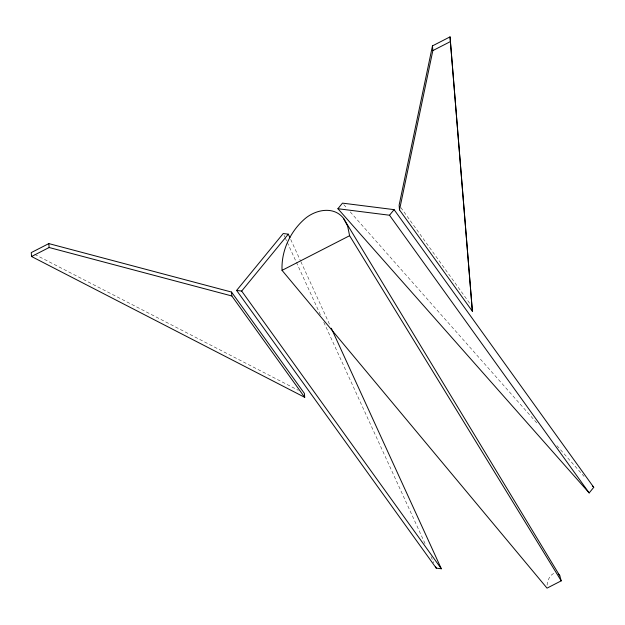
<?xml version="1.0" encoding="UTF-8"?>
<svg xmlns="http://www.w3.org/2000/svg" width="625" height="625" viewBox="0 0 625 625"><rect width="100%" height="100%" fill="white"/><g stroke="black" fill="none" stroke-linecap="round" stroke-linejoin="round"><path stroke-width="0.47" stroke-dasharray="3.12 2.34" d="M547.055 585.188C547.641 580.32 549.805 574.25 555.133 573.023M34.719 254.391L298.328 390.289M343.781 204.594L347.008 208.242M350.234 211.898L536.906 423.055M556.93 445.703L584.062 476.391M400.836 207.547L470.297 304.164M290.727 239.492L300.469 260.797M300.875 261.68L330.109 325.586M284.039 235.305L284.852 237.078M285.258 237.969L286.883 241.516M287.289 242.406L320.578 315.188M323.82 322.281L425.305 544.172M430.992 556.602L433.836 562.812"/><path stroke-width="0.94" d="M282.047 270.359C281.188 251.164 289.875 232.219 304.086 219.477C314.695 209.789 333.547 205.492 343.523 218.336L559.844 575.891L561.219 580.852L547.031 588.133L282.047 270.359L349.602 235.703L347.648 226.102L343.523 218.336M432.469 45.883L399.125 205.172L399.5 209.898L472.375 311.266L450.039 36.867L432.469 45.883L432.836 50.602L399.5 209.898M331.32 328.25L441.336 568.773L436.266 568.141L236.609 290.43L283.227 233.531L288.297 234.172L289.922 237.719M236.609 290.43L241.68 291.062L288.297 234.172M337.906 208.719L342.484 203.133L394.094 209.641L593.75 487.344L589.172 492.93L337.906 208.719L389.516 215.227L589.172 492.93M389.516 215.227L394.094 209.641M48.82 243.594L31.25 252.602L31.555 256.516L304.703 397.328L304.398 393.422L231.523 292.055L48.82 243.594L49.125 247.508L31.555 256.516M432.836 50.602L450.406 41.594L450.039 36.867M49.125 247.508L231.828 295.969L304.703 397.328M592.461 485.883L593.75 487.344M558.539 574.211L559.844 575.891M241.68 291.062L441.336 568.773M349.602 235.703L561.219 580.852M435.453 566.359L436.266 568.141M450.406 41.594L472.375 311.266M231.523 292.055L231.828 295.969"/></g></svg>
